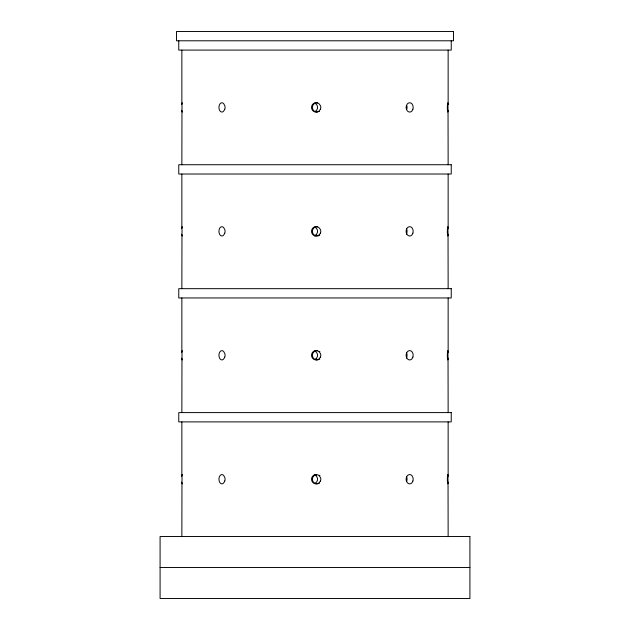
<?xml version="1.0" encoding="UTF-8"?>
<svg xmlns="http://www.w3.org/2000/svg" width="630" height="630" viewBox="0 0 630 630"><rect width="100%" height="100%" fill="white"/><g stroke="black" fill="none" stroke-linecap="round" stroke-linejoin="round"><path stroke-width="0.94" d="M181.857 164.729L181.968 109.242A4.504 0.748 -90 0 0 181.976 105.682L181.928 103.753A4.646 0.441 -90 0 1 182.361 103.092M181.857 288.666L181.968 233.171A4.504 0.748 -90 0 0 181.976 229.619L181.928 227.69A4.646 0.441 -90 0 1 182.361 227.028M181.857 412.595L181.968 357.108A4.504 0.748 -90 0 0 181.976 353.548L181.928 351.627A4.646 0.441 -90 0 1 182.361 350.965M181.857 536.532L181.968 481.044A4.504 0.748 -90 0 0 181.976 477.485L181.928 475.563A4.646 0.441 -90 0 1 182.361 474.902M448.143 110.305L448.064 111.132A4.646 0.441 -90 0 1 447.473 110.51A4.646 0.441 -90 0 1 447.481 104.234A4.646 0.441 -90 0 1 448.072 103.753L448.024 105.682A4.504 0.748 -90 0 0 448.032 109.242L448.143 164.729M448.143 234.242L448.064 235.061A4.646 0.441 -90 0 1 447.473 234.447A4.646 0.441 -90 0 1 447.481 228.162A4.646 0.441 -90 0 1 448.072 227.69L448.024 229.619A4.504 0.748 -90 0 0 448.032 233.171L448.143 288.666M448.143 358.179L448.064 358.998A4.646 0.441 -90 0 1 447.473 358.375A4.646 0.441 -90 0 1 447.481 352.099A4.646 0.441 -90 0 1 448.072 351.627L448.024 353.548A4.504 0.748 -90 0 0 448.032 357.108L448.143 412.595M448.143 482.108L448.064 482.934A4.646 0.441 -90 0 1 447.473 482.312A4.646 0.441 -90 0 1 447.481 476.036A4.646 0.441 -90 0 1 448.072 475.563L448.024 477.485A4.504 0.748 -90 0 0 448.032 481.044L448.143 536.532M406.452 234.218L406.822 233.171A4.504 2.614 -90 0 0 406.846 229.619L406.492 228.556M406.452 358.155L406.822 357.108A4.504 2.614 -90 0 0 406.846 353.548L406.492 352.493M318.741 111.723L319.426 111.337M319.426 483.139L318.741 483.525A4.646 4.623 -90 0 1 312.543 480.359A4.646 4.623 -90 0 1 316.473 474.595M319.804 235.061L318.741 235.659A4.646 4.623 -90 0 1 317.575 235.959M319.804 358.998L318.741 359.596A4.646 4.623 -90 0 1 312.425 355.832A4.646 4.623 -90 0 1 317.677 350.682M160.083 567.52L469.917 567.52M319.426 351.351L319.89 351.627M319.426 475.288L319.89 475.563M406.492 476.43L406.846 477.485A4.504 2.614 -90 0 1 406.822 481.044M181.857 110.305L181.936 111.132A4.646 0.441 -90 0 0 182.377 111.683M181.857 234.242L181.936 235.061A4.646 0.441 -90 0 0 182.377 235.62M181.857 358.179L181.936 358.998A4.646 0.441 -90 0 0 182.377 359.549M181.857 482.108L181.936 482.934A4.646 0.441 -90 0 0 182.377 483.486M451.238 40.792L451.238 50.093L178.762 50.093L178.762 40.792M448.143 50.093L448.143 104.533M448.143 174.022L448.143 228.462M448.143 297.959L448.143 352.398M448.143 421.895L448.143 476.335M181.857 50.093L181.857 104.533M181.857 174.022L181.857 228.462M181.857 297.959L181.857 352.398M181.857 421.895L181.857 476.335M317.575 112.022A4.646 4.623 -90 0 1 312.393 107.352A4.646 4.623 -90 0 1 317.677 102.808M406.846 105.682A4.504 2.614 -90 0 1 406.822 109.242M314.701 103.092A4.646 4.623 -90 0 1 314.795 111.683M316.362 235.943A4.646 4.623 -90 0 1 312.441 230.682A4.646 4.623 -90 0 1 317.677 226.745M314.701 227.028A4.646 4.623 -90 0 1 314.795 235.62M316.717 234.998A4.646 4.623 -90 0 1 314.512 235.943M314.701 350.965A4.646 4.623 -90 0 1 314.795 359.549M316.717 358.935A4.646 4.623 -90 0 1 315.677 359.549M314.701 474.902A4.646 4.623 -90 0 1 314.795 483.486M315.575 474.902A4.646 4.623 -90 0 1 316.63 475.492M412.902 109.242L411.863 111.132A4.646 3.583 90 0 1 407.043 110.51A4.646 3.583 90 0 1 407.098 104.234A4.646 3.583 90 0 1 411.925 103.753L412.926 105.682A4.504 2.614 -90 0 1 412.902 109.242M412.902 233.171L411.863 235.061A4.646 3.583 -90 0 1 407.043 234.447A4.646 3.583 -90 0 1 407.098 228.162A4.646 3.583 -90 0 1 411.925 227.69L412.926 229.619A4.504 2.614 -90 0 1 412.902 233.171M412.902 357.108L411.863 358.998A4.646 3.583 -90 0 1 407.043 358.375A4.646 3.583 -90 0 1 407.098 352.099A4.646 3.583 -90 0 1 411.925 351.627L412.926 353.548A4.504 2.614 -90 0 1 412.902 357.108M412.902 481.044L411.863 482.934A4.646 3.583 -90 0 1 407.043 482.312A4.646 3.583 -90 0 1 407.098 476.036A4.646 3.583 -90 0 1 411.925 475.563L412.926 477.485A4.504 2.614 -90 0 1 412.902 481.044M224.76 109.242L223.681 111.132A4.646 2.961 90 0 1 219.705 110.51A4.646 2.961 90 0 1 219.752 104.234A4.646 2.961 90 0 1 223.737 103.753L224.792 105.682A4.504 3.67 -90 0 1 224.76 109.242M224.76 233.171L223.681 235.061A4.646 2.961 -90 0 1 219.705 234.447A4.646 2.961 -90 0 1 219.752 228.162A4.646 2.961 -90 0 1 223.737 227.69L224.792 229.619A4.504 3.67 -90 0 1 224.76 233.171M224.76 357.108L223.681 358.998A4.646 2.961 -90 0 1 219.705 358.375A4.646 2.961 -90 0 1 219.752 352.099A4.646 2.961 -90 0 1 223.737 351.627L224.792 353.548A4.504 3.67 -90 0 1 224.76 357.108M224.76 481.044L223.681 482.934A4.646 2.961 -90 0 1 219.705 482.312A4.646 2.961 -90 0 1 219.752 476.036A4.646 2.961 -90 0 1 223.737 475.563L224.792 477.485A4.504 3.67 -90 0 1 224.76 481.044M320.418 109.242L318.922 111.132A4.646 4.623 -90 0 1 312.7 110.51A4.646 4.623 -90 0 1 312.771 104.234A4.646 4.623 -90 0 1 319.008 103.753L320.457 105.682A4.504 4.441 -90 0 1 320.418 109.242M320.418 233.171L318.922 235.061A4.646 4.623 -90 0 1 312.7 234.447A4.646 4.623 -90 0 1 312.771 228.162A4.646 4.623 -90 0 1 319.008 227.69L320.457 229.619A4.504 4.441 -90 0 1 320.418 233.171M320.418 357.108L318.922 358.998A4.646 4.623 -90 0 1 312.7 358.375A4.646 4.623 -90 0 1 312.771 352.099A4.646 4.623 -90 0 1 319.008 351.627L320.457 353.548A4.504 4.441 -90 0 1 320.418 357.108M320.418 481.044L318.922 482.934A4.646 4.623 -90 0 1 312.7 482.312A4.646 4.623 -90 0 1 312.771 476.036A4.646 4.623 -90 0 1 319.008 475.563L320.457 477.485A4.504 4.441 -90 0 1 320.418 481.044M453.498 31.5L176.502 31.5L176.502 40.792L453.498 40.792L453.498 31.5M451.238 164.729L178.762 164.729L178.762 174.022L451.238 174.022L451.238 164.729M451.238 288.666L178.762 288.666L178.762 297.959L451.238 297.959L451.238 288.666M451.238 412.595L178.762 412.595L178.762 421.895L451.238 421.895L451.238 412.595M469.917 536.532L160.083 536.532L160.083 598.5L469.917 598.5L469.917 536.532"/></g></svg>
